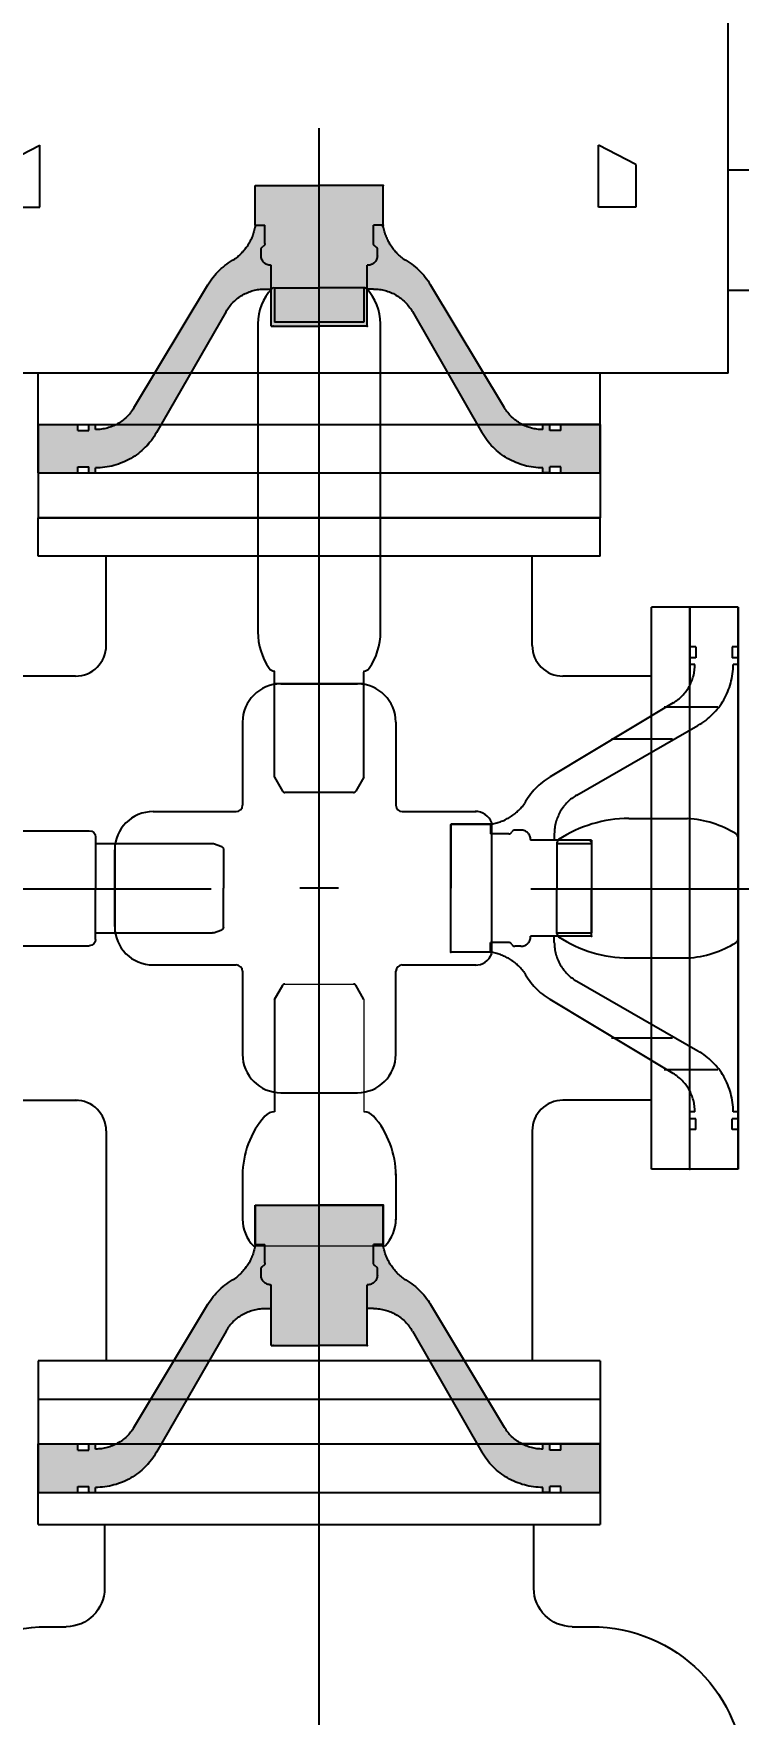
# Model space of a CAD drawing. Extents: x -61205 to 26665, y -81742 to 98141.
# Drawn here: x -31759 to -31208, y -15305 to -13989 of the extents above; entities that cross this region are included whole.
import ezdxf

# ---------------------------------------------------------------- set-up
doc = ezdxf.new("R2010")
doc.units = 0
doc.header["$LTSCALE"] = 1000
doc.header["$MEASUREMENT"] = 0
for name, pattern in [('CENTER', [2, 1.25, -0.25, 0.25, -0.25]), ('F', [0.75, 0.5, -0.25]), ('G', [2, 1.25, -0.25, 0.25, -0.25])]:
    doc.linetypes.add(name, pattern=pattern)
doc.layers.get('0').update_dxf_attribs({"linetype": 'CONTINUOUS'})
doc.layers.get('DEFPOINTS').update_dxf_attribs({"linetype": 'CONTINUOUS'})
for name, color, linetype in [('01', 7, 'CONTINUOUS'), ('02', 1, 'CONTINUOUS'), ('04', 2, 'F'), ('05', 4, 'G'), ('05细点划线', 1, 'CENTER'), ('06', 4, 'G'), ('09', 3, 'CONTINUOUS')]:
    doc.layers.add(name, color=color, linetype=linetype)
doc.styles.add('intecad', font='geditxt.shx', dxfattribs={"width": 0.667, "bigfont": 'hzfs_1.shx'})
doc.dimstyles.new('INTE$0', dxfattribs={"dimscale": 100, "dimtxt": 3.5, "dimasz": 3, "dimexe": 2, "dimexo": 0, "dimgap": 1, "dimtad": 1, "dimdsep": 46, "dimtxsty": 'intecad', "dimcen": 0, "dimclrd": 7, "dimclre": 7, "dimclrt": 6, "dimadec": 0, "dimazin": 2, "dimtp": 0.1, "dimtm": 0.1, "dimtfac": 0.71, "dimtix": 1, "dimtmove": 0, "dimatfit": 3, "dimfxl": 1, "dimlwd": -1, "dimlwe": -1, "dimarcsym": 0})

# ---------------------------------------------------------------- blocks, each defined once
blk = doc.blocks.new('*D204')
at = {"layer": '09', "color": 7, "transparency": 16777216}
for p, q in [((-30917.8, -14878.3), (-30917.8, -16121.5)), ((-30367.9, -14878.3), (-30367.9, -16121.5)), ((-31157.8, -15961.5), (-31397.8, -15961.5)), ((-30917.8, -15961.5), (-30367.9, -15961.5)), ((-30127.9, -15961.5), (-29887.9, -15961.5))]:
    blk.add_line(p, q, dxfattribs=at)
for points in [[(-31157.8, -15921.5), (-31157.8, -16001.5), (-30917.8, -15961.5)], [(-30127.9, -15921.5), (-30127.9, -16001.5), (-30367.9, -15961.5)]]:
    blk.add_solid(points, dxfattribs=at)
at = {"layer": 'DEFPOINTS', "color": 0, "transparency": 16777216}
for p in [(-30917.8, -14878.3, 0), (-30367.9, -14878.3, 0), (-30367.9, -15961.5)]:
    blk.add_point(p, dxfattribs=at)
at = {"layer": '09', "color": 6, "transparency": 16777216, "insert": (-30642.8, -15741.5), "char_height": 280, "attachment_point": 5, "style": 'intecad'}
blk.add_mtext('550', dxfattribs=at)
blk = doc.blocks.new('平高正装避雷器')
at = {"layer": '01'}
for p, q in [((-220, 0), (-220, -35)), ((220, 0), (-220, 0)), ((220, 0), (220, -35)), ((-220, -35), (-220, -73)), ((220, -35), (-220, -35)), ((220, -35), (220, -73)), ((220, -73), (-220, -73)), ((-220, -73), (-220, -98)), ((220, -98), (220, -73)), ((220, -98), (-220, -98)), ((-168, -148), (-168, -98)), ((168, -98), (168, -148)), ((-198, -178), (-213, -178)), ((213, -178), (198, -178))]:
    blk.add_line(p, q, dxfattribs=at)
for centre, radius, start, end in [((-198, -148), 30, 270, 0), ((198, -148), 30, 180, 270), ((-213, -298), 120, 90, 180), ((213, -298), 120, 0, 90)]:
    blk.add_arc(centre, radius, start, end, dxfattribs=at)
blk = doc.blocks.new('FGHGFH')
at = {"layer": '01'}
for p, q in [((315114.4, 309921.1, 0), (315114.4, 309956.1, 0)), ((315114.4, 309956.1, 0), (315554.4, 309956.1, 0)), ((315554.4, 309921.1, 0), (315554.4, 309956.1, 0)), ((315114.4, 309921.1, 0), (315554.4, 309921.1, 0)), ((315114.4, 309883.1, 0), (315114.4, 309921.1, 0)), ((315554.4, 309883.1, 0), (315554.4, 309921.1, 0)), ((315114.4, 309883.1, 0), (315554.4, 309883.1, 0)), ((315114.4, 309883.1, 0), (315114.4, 309843.1, 0)), ((315554.4, 309883.1, 0), (315554.4, 309843.1, 0)), ((315014.4, 309843.1, 0), (315014.4, 309317.1, 0)), ((315654.4, 309843.1, 0), (315014.4, 309843.1, 0)), ((315654.4, 309843.1, 0), (315654.4, 308901.1, 0)), ((314984.4, 309683.8, 0), (314984.4, 309778.4, 0)), ((314984.4, 309778.4, 0), (315014.4, 309778.4, 0)), ((315684.4, 309778.4, 0), (315654.4, 309778.4, 0)), ((315684.4, 309683.8, 0), (315684.4, 309778.4, 0)), ((315086.6, 309679.6, 0), (315086.6, 309713.1, 0)), ((315086.6, 309713.1, 0), (315115.7, 309713.1, 0)), ((315115.7, 309713.1, 0), (315115.7, 309664.5, 0)), ((315553.1, 309713.1, 0), (315553.1, 309664.5, 0)), ((315582.3, 309713.1, 0), (315553.1, 309713.1, 0)), ((315582.3, 309679.6, 0), (315582.3, 309713.1, 0)), ((315014.4, 309683.8, 0), (314984.4, 309683.8, 0)), ((315654.4, 309683.8, 0), (315684.4, 309683.8, 0)), ((315086.6, 309679.6, 0), (315115.7, 309664.5, 0)), ((315582.3, 309679.6, 0), (315553.1, 309664.5, 0)), ((315014.4, 309317.1, 0), (315014.4, 308901.1, 0)), ((315081.7, 309122.7, 0), (315110.9, 309137.7, 0)), ((315110.9, 309089.2, 0), (315110.9, 309137.7, 0)), ((315587.1, 309122.7, 0), (315558, 309137.7, 0)), ((315558, 309089.2, 0), (315558, 309137.7, 0)), ((315081.7, 309122.7, 0), (315081.7, 309089.2, 0)), ((315587.1, 309122.7, 0), (315587.1, 309089.2, 0)), ((315081.7, 309089.2, 0), (315110.9, 309089.2, 0)), ((315587.1, 309089.2, 0), (315558, 309089.2, 0)), ((315654.4, 308901.1, 0), (315014.4, 308901.1, 0)), ((315259.4, 308901.1, 0), (315259.4, 308856.1, 0)), ((315409.4, 308901.1, 0), (315409.4, 308856.1, 0)), ((315259.4, 308871.1, 0), (315334.4, 308871.1, 0)), ((315409.4, 308871.1, 0), (315334.4, 308871.1, 0)), ((315259.4, 308856.1, 0), (315334.4, 308856.1, 0)), ((315296.9, 308856.1, 0), (315296.9, 308781.1, 0)), ((315409.4, 308856.1, 0), (315334.4, 308856.1, 0)), ((315371.9, 308856.1, 0), (315371.9, 308781.1, 0)), ((315371.9, 308818.2, 0), (315296.9, 308818.2, 0)), ((315296.9, 308781.1, 0), (315372.1, 308781.1, 0))]:
    blk.add_line(p, q, dxfattribs=at)
for radius in [35, 25, 16]:
    blk.add_circle((315334.4, 309401.1, 0), radius, dxfattribs=at)
blk = doc.blocks.new('户内死盆')
at = {"layer": '04'}
blk.add_hatch(color=256, dxfattribs=at).paths.add_polyline_path([(167.4, -153.8, 0.134383), (147.3, -132.8), (51, -75, -0.26336), (34, -45), (38, -45), (38, -39.6), (33.2, -39.6), (33.2, -31), (38, -31), (38, 0), (0, 0), (0, -31), (4.8, -31), (4.8, -39.6), (0, -39.6), (0, -45), (4, -45, 0.268565), (31.6, -92.7), (126.4, -147.1, -0.268565), (144, -177.5), (144, -182.5), (162.6, -182.5), (162.6, -182.5), (162.6, -182.5), (115, -182.5), (115, -220), (115, -257.5), (144.2, -257.5), (144, -257.7), (144, -262.5, -0.268565), (126.4, -292.9), (31.6, -347.3, 0.268565), (4, -395), (0, -395), (0, -399.7), (0.7, -400.4), (4.8, -400.4), (4.8, -409), (0, -409), (0, -440), (38, -440), (38, -409), (33.2, -409), (33.2, -400.4), (38, -400.4), (38, -395), (34, -395, -0.26336), (51, -365), (147.3, -307.2, 0.134383), (167.4, -286.2, -0.202595), (194, -270), (194, -270), (225, -270), (225, -220), (225, -170.5), (224.5, -170), (194, -170), (194, -171.3), (192.4, -169.7, -0.191905)])
for p, q in [((0, -440), (0, 0)), ((0, 0), (38, 0)), ((38, 0), (38, -31)), ((0, -31), (4.8, -31)), ((4.8, -31), (4.8, -39.6)), ((33.2, -31), (33.2, -39.6)), ((33.2, -31), (38, -31)), ((38, -31), (38, -61.2)), ((0, -39.6), (4.8, -39.6)), ((0, -39.6), (0, -45)), ((0, -45), (4, -45)), ((33.2, -39.6), (38, -39.6)), ((34, -45), (38, -45)), ((38, -39.6), (38, -45)), ((51, -75), (147.3, -132.8)), ((126.4, -147.1), (31.6, -92.7)), ((194, -171.3), (192.4, -169.7)), ((194, -170), (225, -170)), ((194, -170), (194, -177.5)), ((225, -170.5), (224.5, -170)), ((225, -170), (225, -220)), ((115, -182.5), (162.6, -182.5)), ((115, -182.5), (115, -220)), ((144, -177.5), (144, -182.5)), ((162.6, -182), (162.6, -182.5)), ((162.6, -182.5), (162.6, -182.5)), ((170.1, -174.5), (174.8, -174.5)), ((179.7, -177.5), (194, -177.5)), ((115, -257.5), (115, -220)), ((225, -270), (225, -220)), ((115, -257.5), (162.6, -257.5)), ((144, -257.7), (144.2, -257.5)), ((144, -262.5), (144, -257.5)), ((162.6, -258), (162.6, -257.5)), ((179.7, -262.5), (194, -262.5)), ((194, -270), (194, -262.5)), ((170.1, -265.5), (174.8, -265.5)), ((194, -270), (225, -270)), ((126.4, -292.9), (31.6, -347.3)), ((51, -365), (147.3, -307.2)), ((38, -440), (38, -381.6)), ((0, -395), (4, -395)), ((0, -400.4), (0, -395)), ((0.7, -400.4), (0, -399.7)), ((0, -400.4), (4.8, -400.4)), ((4.8, -409), (4.8, -400.4)), ((33.2, -409), (33.2, -400.4)), ((33.2, -400.4), (38, -400.4)), ((34, -395), (38, -395)), ((38, -400.4), (38, -395)), ((0, -409), (4.8, -409)), ((33.2, -409), (38, -409)), ((0, -440), (38, -440))]:
    blk.add_line(p, q, dxfattribs=at)
for centre, radius, start, end in [((59, -45), 55, 180, 240.1317), ((69, -45), 35, 180, 239.0175), ((119, -180), 55, 28.4026, 59.0175), ((109, -177.5), 35, 0, 60.1317), ((199.8, -130.4), 40, 215.8477, 261.6591), ((170.1, -182), 7.5, 90, 180), ((174.8, -177.3), 2.8, 27.664, 90), ((179.7, -174.7), 2.8, 207.664, 270), ((109, -262.5), 35, 299.8683, 0), ((170.1, -258), 7.5, 180, 270), ((179.7, -265.3), 2.8, 90, 152.336), ((199.8, -309.6), 40, 98.3409, 144.1523), ((174.8, -262.7), 2.8, 270, 332.336), ((119, -260), 55, 300.9825, 331.5974), ((59, -395), 55, 119.8683, 180), ((69, -395), 35, 120.9825, 180)]:
    blk.add_arc(centre, radius, start, end, dxfattribs=at)
for p in [(0, -45), (0, -45), (194, -170), (115, -182.5), (144, -182.5)]:
    blk.add_point(p, dxfattribs=at)
at = {"layer": '04', "color": 0, "linetype": 'ByBlock'}
for p in [(225, -170), (225, -170), (115, -256), (176.1, -277.3), (22.4, -353.9), (0, -395)]:
    blk.add_point(p, dxfattribs=at)
blk = doc.blocks.new('户内通盆')
at = {"layer": '04'}
for p, q in [((0, 440), (-38, 440)), ((-38, 440), (-38, 381.6)), ((0, 440), (0, 0)), ((-33.2, 409), (-38, 409)), ((-33.2, 409), (-33.2, 400.4)), ((0, 409), (-4.8, 409)), ((-4.8, 409), (-4.8, 400.4)), ((-33.2, 400.4), (-38, 400.4)), ((-38, 400.4), (-38, 395)), ((-34, 395), (-38, 395)), ((0, 400.4), (-4.8, 400.4)), ((0, 395), (-4, 395)), ((-0.7, 400.4), (0, 399.7)), ((0, 400.4), (0, 395)), ((-51, 365), (-147.3, 307.2)), ((-58.1, 361.8), (-15.9, 361.8)), ((-126.4, 292.9), (-31.6, 347.3)), ((-99.3, 337), (-51.4, 337)), ((-225, 270), (-225, 220)), ((-194, 270), (-225, 270)), ((-194, 270), (-194, 262.5)), ((-170.1, 265.5), (-174.8, 265.5)), ((-179.7, 262.5), (-194, 262.5)), ((-162.6, 258), (-162.6, 257.5)), ((-115, 257.5), (-162.6, 257.5)), ((-144, 257.7), (-144.2, 257.5)), ((-144, 262.5), (-144, 257.5)), ((-116.5, 257.5), (-115, 256)), ((-115, 257.5), (-115, 220)), ((-225, 170), (-225, 220)), ((-115, 182.5), (-115, 220)), ((-179.7, 177.5), (-194, 177.5)), ((-194, 170), (-194, 177.5)), ((-170.1, 174.5), (-174.8, 174.5)), ((-115, 182.5), (-162.6, 182.5)), ((-162.6, 182), (-162.6, 182.5)), ((-162.6, 182.5), (-162.6, 182.5)), ((-144, 177.5), (-144, 182.5)), ((-225, 170.5), (-224.5, 170)), ((-194, 170), (-225, 170)), ((-126.4, 147.1), (-31.6, 92.7)), ((-51, 75), (-147.3, 132.8)), ((-99.3, 103), (-51.4, 103)), ((-58.1, 78.2), (-15.9, 78.2)), ((-38, 31), (-38, 61.2)), ((-34, 45), (-38, 45)), ((-38, 39.6), (-38, 45)), ((-33.2, 39.6), (-38, 39.6)), ((-33.2, 31), (-33.2, 39.6)), ((0, 39.6), (-4.8, 39.6)), ((-4.8, 31), (-4.8, 39.6)), ((0, 45), (-4, 45)), ((0, 39.6), (0, 45)), ((-38, 0), (-38, 31)), ((-33.2, 31), (-38, 31)), ((0, 31), (-4.8, 31)), ((0, 0), (-38, 0))]:
    blk.add_line(p, q, dxfattribs=at)
for centre, radius, start, end in [((-69, 395), 35, 300.9825, 0), ((-59, 395), 55, 299.8683, 0), ((-119, 260), 55, 120.9825, 151.5974), ((-109, 262.5), 35, 119.8683, 180), ((-199.8, 309.6), 40, 278.3409, 324.1523), ((-179.7, 265.3), 2.8, 270, 332.336), ((-174.8, 262.7), 2.8, 90, 152.336), ((-170.1, 258), 7.5, 0, 90), ((-179.7, 174.7), 2.8, 27.664, 90), ((-174.8, 177.3), 2.8, 207.664, 270), ((-170.1, 182), 7.5, 270, 0), ((-109, 177.5), 35, 180, 240.1317), ((-199.8, 130.4), 40, 35.8477, 81.6591), ((-119, 180), 55, 208.4026, 239.0175), ((-59, 45), 55, 0, 60.1317), ((-69, 45), 35, 0, 59.0175)]:
    blk.add_arc(centre, radius, start, end, dxfattribs=at)
at = {"layer": '04', "color": 0, "linetype": 'ByBlock'}
for p in [(0, 395), (-115, 256), (-225, 170), (-225, 170)]:
    blk.add_point(p, dxfattribs=at)
at = {"layer": '04'}
for p in [(-144, 182.5), (-115, 182.5), (-194, 170), (-136.8, 156.3), (0, 45), (0, 45), (-38, 0)]:
    blk.add_point(p, dxfattribs=at)
blk = doc.blocks.new('555555555')
at = {"layer": '01'}
for p, q in [((15, 40), (15, 0)), ((115, 45), (20, 45)), ((15, 35), (0, 35)), ((0, 35), (0, -35)), ((15, -40), (15, 0)), ((15, -35), (0, -35)), ((115, -45), (20, -45))]:
    blk.add_line(p, q, dxfattribs=at)
for centre, start, end in [((20, 40), 90, 180), ((20, -40), 180, 270)]:
    blk.add_arc(centre, 5, start, end, dxfattribs=at)
at = {"layer": '04'}
for p, q in [((-85, 30.7), (-85, 0)), ((-77.3, 34.9), (-83.7, 32.6)), ((0, 35), (-76.6, 35)), ((-85, -30.7), (-85, 0)), ((-77.3, -34.9), (-83.7, -32.6)), ((0, -35), (-76.6, -35))]:
    blk.add_line(p, q, dxfattribs=at)
for centre, start, end in [((-83, 30.7), 110, 180), ((-76.6, 33), 90, 110), ((-83, -30.7), 180, 250), ((-76.6, -33), 250, 270)]:
    blk.add_arc(centre, 2, start, end, dxfattribs=at)
blk = doc.blocks.new('十字型电连接')
at = {"layer": '01'}
for p, q in [((-165, 160), (-105, 160)), ((-195, 130), (-195, 65)), ((-75, 130), (-75, 65)), ((-265, 60), (-200, 60)), ((-70, 60), (-12.2, 60)), ((0, -51.1), (0, 51.1)), ((-295, -30), (-295, 30)), ((-265, -60), (-200, -60)), ((-195, -65), (-195, -130)), ((-75, -130), (-75, -65)), ((-70, -60), (-12.2, -60)), ((-165, -160), (-105, -160))]:
    blk.add_line(p, q, dxfattribs=at)
for centre, radius, start, end in [((-165, 130), 30, 90, 180), ((-105, 130), 30, 0, 90), ((-265, 30), 30, 90, 180), ((-200, 65), 5, 270, 0), ((-70, 65), 5, 180, 270), ((-12.6, 46.6), 13.5, 19.9755, 91.8807), ((-265, -30), 30, 180, 270), ((-12.6, -46.6), 13.5, 268.1193, 340.0245), ((-200, -65), 5, 0, 90), ((-70, -65), 5, 90, 180), ((-165, -130), 30, 180, 270), ((-105, -130), 30, 270, 0)]:
    blk.add_arc(centre, radius, start, end, dxfattribs=at)
at = {"layer": '04'}
for p, q in [((-32, -50), (-32, 50)), ((0, 50), (-32, 50)), ((0, -50), (-32, -50))]:
    blk.add_line(p, q, dxfattribs=at)
at = {"layer": '05细点划线'}
for p, q in [((-119.9, 0), (-150.1, 0)), ((-135, -10.3), (-135, 10.3))]:
    blk.add_line(p, q, dxfattribs=at)
blk = doc.blocks.new('正装避雷器接头')
at = {"layer": '01', "lineweight": 0}
blk.add_line((-35, 0), (35, 0), dxfattribs=at)
at = {"layer": '01', "color": 3, "lineweight": 0}
for p, q in [((35, 0), (35, -15)), ((-51.3, -120), (51.3, -120))]:
    blk.add_line(p, q, dxfattribs=at)
at = {"layer": '01'}
for p, q in [((-35, 0), (-35, -15)), ((-60, -63.6), (-60, -99.3)), ((60, -63.6), (60, -99.5))]:
    blk.add_line(p, q, dxfattribs=at)
for centre, radius, start, end in [((10, -64.7), 70, 138.7095, 180), ((-35, -25), 10, 90.0147, 139.3746), ((35, -25), 10, 40.6254, 89.9853), ((-10, -64.7), 70, 0, 41.2905), ((-30, -99), 30, 180, 224.2435), ((30, -99), 30, 315.7565, 0), ((-51.3, -119.7), 0.3, 230.3466, 272.5212), ((51.3, -119.7), 0.3, 267.4788, 309.6534)]:
    blk.add_arc(centre, radius, start, end, dxfattribs=at)
at = {"layer": '04'}
for p, q in [((-35, 73), (-28.6, 84)), ((35, 73), (28.6, 84)), ((-35, 73), (-35, 0)), ((-50, -88), (-50, -120)), ((-50, -88), (50, -88)), ((50, -88), (50, -120))]:
    blk.add_line(p, q, dxfattribs=at)
at = {"layer": '04', "lineweight": 0}
for p, q in [((-26.9, 85), (26.9, 85)), ((28.6, 84), (35, 73)), ((35, 73), (35, 0))]:
    blk.add_line(p, q, dxfattribs=at)
at = {"layer": '04'}
for centre, start, end in [((-26.9, 83), 90, 150), ((26.9, 83), 30, 90)]:
    blk.add_arc(centre, 2, start, end, dxfattribs=at)
at = {"layer": '04', "lineweight": 0}
blk.add_arc((26.9, 83), 2, 30, 90, dxfattribs=at)
blk = doc.blocks.new('395导电管')
at = {"layer": '01'}
for p, q in [((-35.6, 310), (0, 310)), ((35.6, 310), (0, 310)), ((-48, 281.8), (-48, 40.6)), ((48, 40.6), (48, 281.8)), ((-35, 0), (-35, 10)), ((35, 0), (-35, 0)), ((35, 0), (35, 9))]:
    blk.add_line(p, q, dxfattribs=at)
at = {"layer": '01', "color": 3, "lineweight": 0}
blk.add_line((35, 0), (35, 10), dxfattribs=at)
at = {"layer": '01'}
for centre, radius, start, end in [((-8, 281.8), 40, 136.8637, 180), ((-35, 307.1), 3, 101.537, 136.8637), ((35, 307.1), 3, 43.1363, 78.463), ((8, 281.8), 40, 0, 43.1363), ((2, 40.6), 50, 180, 214.6908), ((-2, 40.6), 50, 325.3092, 0), ((-35, 15), 5, 214.6908, 270), ((35, 15), 5, 270, 325.3092)]:
    blk.add_arc(centre, radius, start, end, dxfattribs=at)
at = {"layer": '04'}
for p, q in [((-35, 309.5), (-35, 283)), ((35, 309.5), (35, 283)), ((35, 283), (-35, 283)), ((-35, -73), (-35, 0)), ((35, -73), (35, 0)), ((-35, -73), (-28.6, -84)), ((35, -73), (28.6, -84)), ((26.9, -85), (-26.9, -85))]:
    blk.add_line(p, q, dxfattribs=at)
at = {"layer": '04', "color": 3, "lineweight": 0}
blk.add_line((28.6, -84), (35, -73), dxfattribs=at)
at = {"layer": '04'}
for centre, start, end in [((-26.9, -83), 210, 270), ((26.9, -83), 270, 330)]:
    blk.add_arc(centre, 2, start, end, dxfattribs=at)
at = {"layer": '04', "color": 3, "lineweight": 0}
blk.add_arc((26.9, -83), 2, 270, 330, dxfattribs=at)
blk = doc.blocks.new('小电连接')
at = {"layer": '01'}
for p, q in [((-85.6, 54.5), (-39.7, 54.5)), ((-142, 35.5), (-142, 0)), ((0, -39), (0, 39)), ((-142, -35.5), (-142, 0)), ((-85.6, -54.5), (-39.7, -54.5))]:
    blk.add_line(p, q, dxfattribs=at)
for centre, radius, start, end in [((-85.6, -45.5), 100, 90, 123.3788), ((-44.2, -25.4), 80, 57.9915, 86.765), ((-4.1, 39), 4.05, 358.7625, 59.3754), ((-139, 35.5), 3, 123.3788, 180), ((-141.5, 35.5), 0.5, 180, 270), ((-141.5, -35.5), 0.5, 90, 180), ((-139, -35.5), 3, 180, 236.6212), ((-85.6, 45.5), 100, 236.6212, 270), ((-4.1, -39.1), 4.05, 303.2211, 1.2375), ((-44.2, 25.3), 80, 273.235, 301.9887)]:
    blk.add_arc(centre, radius, start, end, dxfattribs=at)
at = {"layer": '04'}
for p, q in [((-141.5, 35), (-115, 35)), ((-115, 35), (-115, -35)), ((-141.5, -35), (-115, -35))]:
    blk.add_line(p, q, dxfattribs=at)

msp = doc.modelspace()

# ---------------------------------------------------------------- linework, layer by layer
at = {"layer": '01'}
for p, q in [((-31690.809, -14368.339), (-31755.809, -14368.339)), ((-31575.809, -14368.339), (-31755.809, -14368.339)), ((-31755.809, -14398.339), (-31755.809, -14368.339)), ((-31530.809, -14368.339), (-31690.809, -14368.339)), ((-31315.809, -14368.339), (-31535.809, -14368.339)), ((-31375.809, -14368.339), (-31490.809, -14368.339)), ((-31315.809, -14368.339), (-31375.809, -14368.339)), ((-31315.809, -14398.339), (-31315.809, -14368.339)), ((-31530.809, -14398.339), (-31755.809, -14398.339)), ((-31702.509, -14468.339), (-31702.509, -14398.339)), ((-31315.809, -14398.339), (-31535.809, -14398.339)), ((-31369.109, -14468.339), (-31369.109, -14398.339)), ((-31245.809, -14438.284), (-31275.809, -14438.284)), ((-31275.809, -14658.284), (-31275.809, -14438.284)), ((-31245.809, -14878.284), (-31245.809, -14438.284)), ((-31245.809, -14878.284), (-31245.809, -14438.284)), ((-31245.809, -14878.284), (-31245.809, -14438.284)), ((-31245.809, -14878.284), (-31245.809, -14438.284)), ((-31207.809, -14438.284), (-31207.809, -14878.284)), ((-31207.809, -14878.284), (-31207.809, -14438.284)), ((-31207.809, -14498.284), (-31207.809, -14438.284)), ((-31726.495, -14492.339), (-31820.309, -14492.339)), ((-31275.809, -14492.339), (-31345.109, -14492.339)), ((-31207.809, -14498.284), (-31207.809, -14818.284)), ((-31275.809, -14878.284), (-31275.809, -14658.284)), ((-31725.016, -14824.33), (-31820.377, -14824.339)), ((-31275.809, -14824.284), (-31345.109, -14824.284)), ((-31245.809, -14860.784), (-31245.809, -14817.974)), ((-31245.809, -14860.784), (-31245.809, -14817.974)), ((-31245.809, -14878.284), (-31245.809, -14818.284)), ((-31245.809, -14878.284), (-31245.809, -14818.284)), ((-31207.809, -14878.284), (-31207.809, -14818.284)), ((-31702.509, -14848.284), (-31702.509, -15028.284)), ((-31369.109, -14848.284), (-31369.109, -15028.284)), ((-31245.809, -14878.284), (-31275.809, -14878.284)), ((-31755.809, -15028.284), (-31755.809, -15058.284)), ((-31535.809, -15028.284), (-31755.809, -15028.284)), ((-31315.809, -15028.284), (-31535.809, -15028.284)), ((-31315.809, -15028.284), (-31315.809, -15058.284)), ((-31755.809, -15058.284), (-31315.809, -15058.284))]:
    msp.add_line(p, q, dxfattribs=at)
for centre, start, end in [((-31726.509, -14468.339), 270, 0), ((-31345.109, -14468.339), 180, 270), ((-31726.509, -14848.284), 0, 90), ((-31345.109, -14848.284), 90, 180)]:
    msp.add_arc(centre, 24, start, end, dxfattribs=at)
at = {"layer": '05'}
for p, q in [((-31535.809, -17313.339), (-31535.809, -13107.53)), ((-35370.281, -14658.339), (-30697.816, -14658.891, 0.005))]:
    msp.add_line(p, q, dxfattribs=at)

# ---------------------------------------------------------------- block references
at = {"xscale": -1}
msp.add_blockref('平高正装避雷器', (-31535.809, -15058.284), dxfattribs=at)
at = {"layer": '01'}
for name, p in [('395导电管', (-31535.809, -14498.339)), ('十字型电连接', (-31400.825, -14658.339)), ('小电连接', (-31207.793, -14658.284)), ('正装避雷器接头', (-31535.793, -14818.284))]:
    msp.add_blockref(name, p, dxfattribs=at)
at = {"layer": '02', "xscale": -1, "rotation": 270}
for p in [(-31315.809, -14333.339), (-31315.809, -15131.284)]:
    msp.add_blockref('户内死盆', p, dxfattribs=at)
at = {"layer": '02'}
msp.add_blockref('户内通盆', (-31207.809, -14878.284), dxfattribs=at)
at = {"layer": '04', "ltscale": 20, "xscale": -1}
msp.add_blockref('555555555', (-31695.825, -14658.339), dxfattribs=at)
at = {"layer": '06', "xscale": -1, "rotation": 180}
msp.add_blockref('FGHGFH', (-346870.232, 295587.793, 0.001), dxfattribs=at)

# ---------------------------------------------------------------- dimensions: what is measured, and where the dimension line sits
at = {"layer": '09'}
dim = msp.add_linear_dim(base=(-30367.871, -15961.457, 0.009), p1=(-30917.809, -14878.284), p2=(-30367.871, -14878.284), dimstyle='INTE$0', override={"dimscale": 80, "dimdec": 0}, dxfattribs=at)
dim.commit()
dim.dimension.update_dxf_attribs({"geometry": '*D204', "text_midpoint": (-30642.84, -15741.457, 0.009)})

doc.saveas('drawing.dxf')
